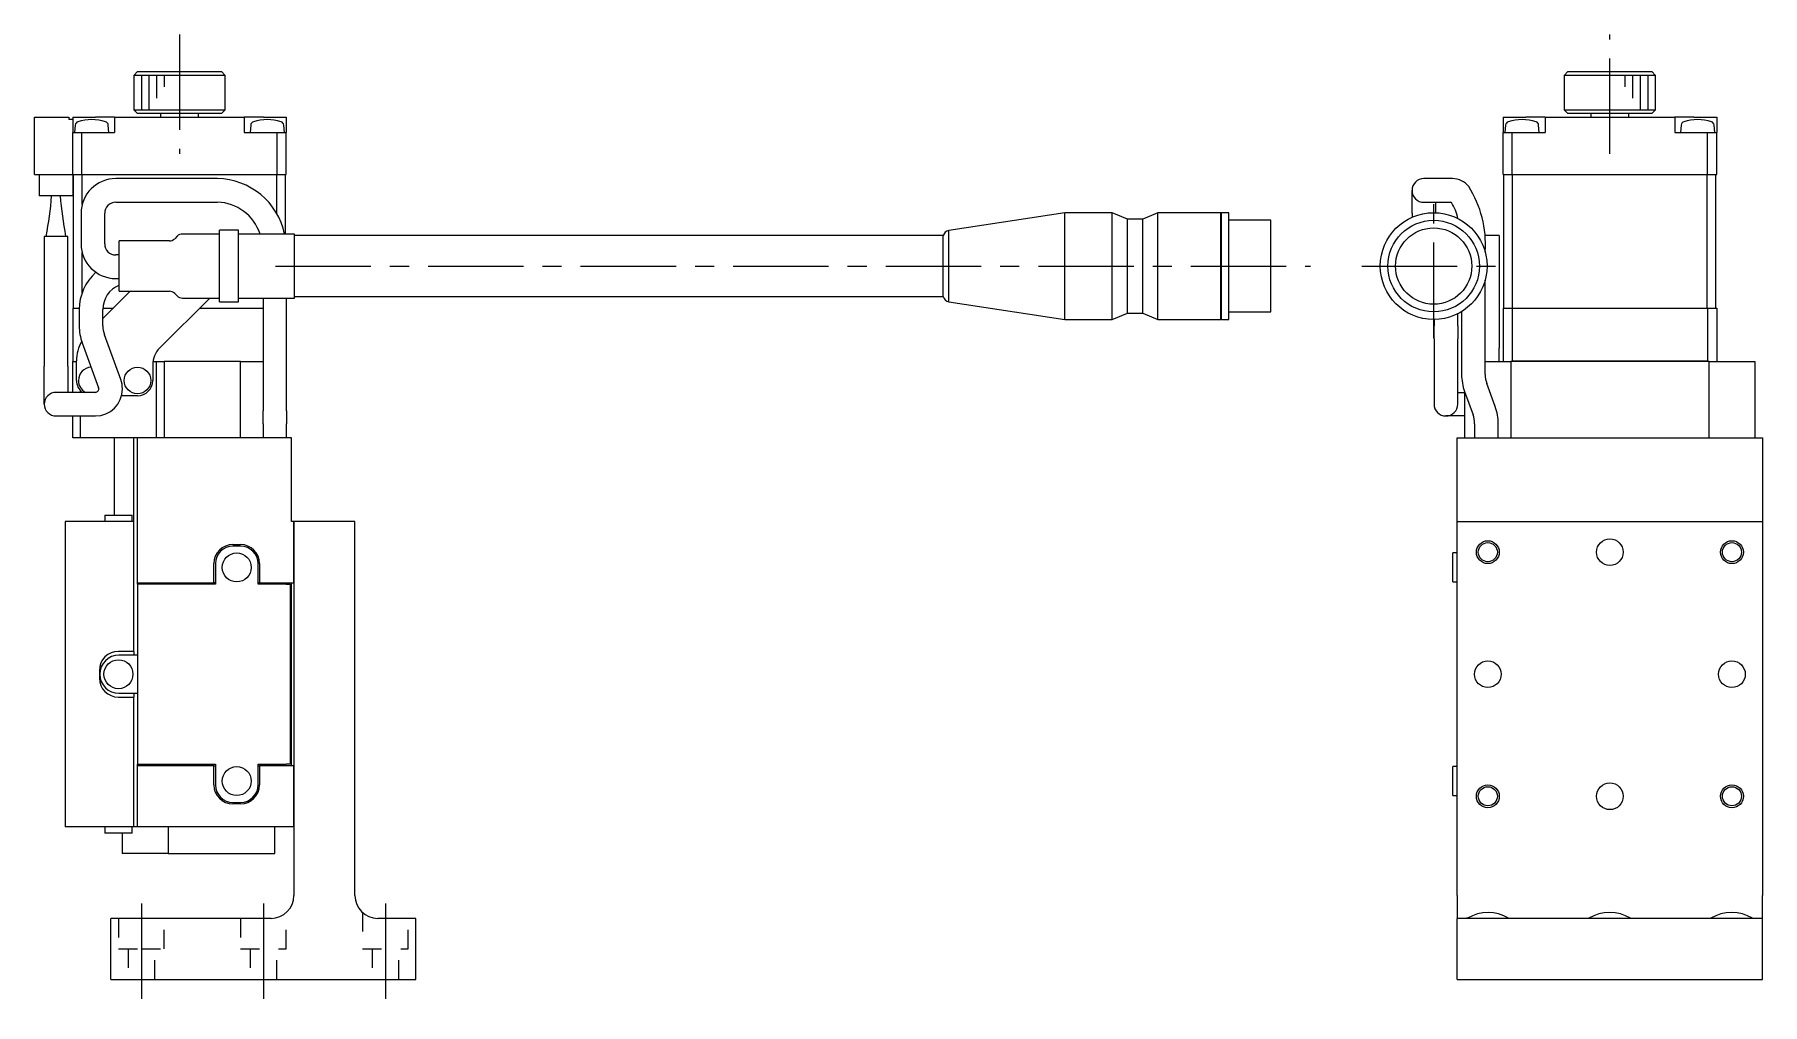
# Model space of a CAD drawing. Extents: x -79 to 407, y 14 to 495.
# Drawn here: x 171 to 397.5, y 194.3 to 321.4 of the extents above; entities that cross this region are included whole.
import ezdxf

# ---------------------------------------------------------------- set-up
doc = ezdxf.new("R2010")
doc.units = 0
doc.header["$LTSCALE"] = 10
doc.linetypes.add('CENTER', pattern=[2, 1.25, -0.25, 0.25, -0.25])
doc.linetypes.add('DOT', pattern=[0.5, 0.25, -0.25])
doc.layers.add('1', color=7, linetype='CONTINUOUS')

msp = doc.modelspace()

# ---------------------------------------------------------------- linework, layer by layer
at = {"layer": '1', "color": 4, "linetype": 'CENTER'}
for p, q in [((189.998182, 321.38784), (189.998182, 305.758471)), ((377.517582, 305.758471), (377.517582, 321.38784)), ((354.417582, 281.63819), (354.417582, 300.438188)), ((202.59001, 291.038189), (338.285332, 291.038189)), ((345.017583, 291.038189), (363.817581, 291.038189)), ((184.998182, 207.466138), (184.998182, 194.252903)), ((200.998182, 207.466138), (200.998182, 194.252903)), ((216.998182, 207.466138), (216.998182, 194.252903))]:
    msp.add_line(p, q, dxfattribs=at)
at = {"layer": '1', "color": 7, "linetype": 'CONTINUOUS'}
for p, q in [((184.498182, 316.538189), (183.998182, 316.038189)), ((195.998182, 316.038189), (183.998182, 316.038189)), ((183.998182, 316.038189), (183.998182, 311.538189)), ((184.498182, 316.538189), (195.498182, 316.538189)), ((195.998182, 316.038189), (195.498182, 316.538189)), ((195.998182, 311.538189), (195.998182, 316.038189)), ((372.017582, 316.538189), (371.517582, 316.038189)), ((383.517582, 316.038189), (371.517582, 316.038189)), ((371.517582, 316.038189), (371.517582, 311.538189)), ((372.017582, 316.538189), (383.017582, 316.538189)), ((383.517582, 316.038189), (383.017582, 316.538189)), ((383.517582, 311.538189), (383.517582, 316.038189)), ((170.998182, 303.038189), (170.998182, 310.538189)), ((170.998182, 310.538189), (175.498182, 310.538189)), ((175.498182, 310.538189), (175.498182, 310.238189)), ((175.998182, 310.538189), (175.998182, 308.538189)), ((175.998182, 310.538189), (178.998182, 310.538189)), ((181.498182, 310.538189), (178.998182, 310.538189)), ((181.498182, 310.538189), (181.498182, 308.538189)), ((181.498182, 310.538189), (198.498182, 310.538189)), ((183.998182, 311.538189), (195.998182, 311.538189)), ((183.998182, 311.538189), (184.498182, 311.038189)), ((195.498182, 311.038189), (184.498182, 311.038189)), ((187.498182, 311.038189), (187.498182, 310.538189)), ((192.498182, 310.538189), (192.498182, 311.038189)), ((195.498182, 311.038189), (195.998182, 311.538189)), ((198.498182, 310.538189), (198.498182, 308.538189)), ((200.998182, 310.538189), (198.498182, 310.538189)), ((200.998182, 310.538189), (203.998182, 310.538189)), ((203.998182, 310.538189), (203.998182, 308.538189)), ((363.517582, 310.538189), (363.517582, 308.538189)), ((363.517582, 310.538189), (366.517582, 310.538189)), ((369.017582, 310.538189), (366.517582, 310.538189)), ((369.017582, 310.538189), (369.017582, 308.538189)), ((369.017582, 310.538189), (386.017582, 310.538189)), ((371.517582, 311.538189), (383.517582, 311.538189)), ((371.517582, 311.538189), (372.017582, 311.038189)), ((383.017582, 311.038189), (372.017582, 311.038189)), ((375.017582, 311.038189), (375.017582, 310.538189)), ((380.017582, 310.538189), (380.017582, 311.038189)), ((383.017582, 311.038189), (383.517582, 311.538189)), ((386.017582, 310.538189), (386.017582, 308.538189)), ((388.517582, 310.538189), (386.017582, 310.538189)), ((388.517582, 310.538189), (391.517582, 310.538189)), ((391.517582, 310.538189), (391.517582, 308.538189)), ((175.998182, 310.238189), (175.498182, 310.238189)), ((175.998182, 303.038189), (175.998182, 308.538189)), ((175.998182, 308.538189), (177.198182, 308.538189)), ((176.334383, 309.523468), (176.248182, 308.538189)), ((177.198182, 303.038189), (177.198182, 308.538189)), ((177.198182, 308.538189), (181.498182, 308.538189)), ((180.748182, 308.538189), (180.661981, 309.523468)), ((198.498182, 308.538189), (202.798182, 308.538189)), ((199.334383, 309.523468), (199.248182, 308.538189)), ((202.798182, 303.038189), (202.798182, 308.538189)), ((202.798182, 308.538189), (203.998182, 308.538189)), ((203.748182, 308.538189), (203.661981, 309.523468)), ((203.998182, 303.038189), (203.998182, 308.538189)), ((363.517582, 303.038189), (363.517582, 308.538189)), ((363.517582, 308.538189), (364.717582, 308.538189)), ((363.853783, 309.523468), (363.767582, 308.538189)), ((364.717582, 303.038189), (364.717582, 308.538189)), ((364.717582, 308.538189), (369.017582, 308.538189)), ((368.267582, 308.538189), (368.181381, 309.523468)), ((386.017582, 308.538189), (390.317582, 308.538189)), ((386.853783, 309.523468), (386.767582, 308.538189)), ((390.317582, 303.038189), (390.317582, 308.538189)), ((390.317582, 308.538189), (391.517582, 308.538189)), ((391.267582, 308.538189), (391.181381, 309.523468)), ((391.517582, 303.038189), (391.517582, 308.538189)), ((170.998182, 303.038189), (175.998182, 303.038189)), ((171.598182, 303.038189), (171.598182, 300.238189)), ((175.998182, 303.038189), (177.198182, 303.038189)), ((175.998182, 303.038189), (175.998182, 300.238189)), ((176.098182, 285.538189), (176.098182, 303.038189)), ((177.198182, 303.038189), (202.798182, 303.038189)), ((177.239603, 299.095917), (177.239603, 303.038189)), ((183.233406, 302.504166), (181.644022, 302.504166)), ((185.969567, 302.504166), (183.233406, 302.504166)), ((194.980641, 302.504166), (185.969567, 302.504166)), ((202.75676, 297.862834), (202.75676, 303.038189)), ((202.798182, 303.038189), (203.998182, 303.038189)), ((203.898182, 295.238189), (203.898182, 303.038189)), ((353.609577, 302.504166), (353.127118, 302.504166)), ((356.88934, 302.504166), (353.609577, 302.504166)), ((363.517582, 303.038189), (364.717582, 303.038189)), ((363.617582, 285.538189), (363.617582, 303.038189)), ((364.717582, 303.038189), (390.317582, 303.038189)), ((364.759004, 285.538189), (364.759004, 303.038189)), ((390.276161, 285.538189), (390.276161, 303.038189)), ((390.317582, 303.038189), (391.517582, 303.038189)), ((391.417582, 285.538189), (391.417582, 303.038189)), ((175.998182, 300.238189), (171.598182, 300.238189)), ((181.644022, 299.404166), (183.233406, 299.404166)), ((183.233406, 299.404166), (185.969567, 299.404166)), ((185.969567, 299.404166), (194.980641, 299.404166)), ((351.577118, 297.954166), (351.577118, 300.954166)), ((353.127118, 299.404166), (353.609577, 299.404166)), ((353.609577, 299.404166), (356.701198, 299.404166)), ((354.677118, 299.404166), (354.677118, 298.033375)), ((356.637509, 299.464514), (356.73669, 299.36375)), ((177.094022, 297.954166), (177.094022, 293.954166)), ((180.194022, 293.954166), (180.194022, 297.954166)), ((306.083968, 298.038188), (290.849985, 295.722514)), ((306.083968, 284.03819), (306.083968, 298.038188)), ((312.276967, 298.038188), (306.083968, 298.038188)), ((312.276967, 284.03819), (312.276967, 298.038188)), ((314.276967, 297.188189), (312.276967, 298.038188)), ((314.276967, 284.888189), (314.276967, 297.188189)), ((316.276967, 297.188189), (314.276967, 297.188189)), ((318.276967, 298.038188), (316.276967, 297.188189)), ((316.276967, 284.888189), (316.276967, 297.188189)), ((318.276967, 284.03819), (318.276967, 298.038188)), ((326.533967, 298.038188), (318.276967, 298.038188)), ((326.533967, 284.03819), (326.533967, 298.038188)), ((326.583967, 297.988188), (326.533967, 298.038188)), ((326.583967, 284.03819), (326.583967, 298.038188)), ((327.583969, 298.038188), (326.583967, 298.038188)), ((327.583969, 284.03819), (327.583969, 298.038188)), ((333.08397, 297.038187), (327.583969, 297.038187)), ((333.08397, 285.038191), (333.08397, 297.038187)), ((351.577118, 297.954166), (351.577118, 297.435981)), ((175.373182, 294.938189), (172.273182, 294.938189)), ((172.273182, 294.938189), (172.273182, 277.938189)), ((175.373182, 277.938189), (175.373182, 294.938189)), ((189.691075, 294.945296), (189.376861, 294.631082)), ((195.248182, 295.238189), (190.398182, 295.238189)), ((195.248182, 286.338189), (195.248182, 295.738189)), ((197.748182, 295.738189), (195.248182, 295.738189)), ((197.748182, 286.338189), (197.748182, 295.738189)), ((205.083968, 295.238189), (197.748182, 295.238189)), ((205.083968, 286.838189), (205.083968, 295.238189)), ((290.126312, 295.038189), (205.083968, 295.038189)), ((290.126312, 287.038189), (290.126312, 295.038189)), ((290.849985, 286.353863), (290.849985, 295.722514)), ((363.017582, 295.038189), (361.086257, 295.038189)), ((363.017582, 295.038189), (363.017582, 288.209762)), ((177.239603, 287.552158), (177.239603, 292.812416)), ((182.083968, 292.504166), (181.644022, 292.504166)), ((182.083968, 287.738189), (182.083968, 294.338189)), ((188.669755, 294.338189), (182.083968, 294.338189)), ((361.175501, 292.86316), (361.175501, 292.954166)), ((179.95298, 284.149842), (183.541327, 287.738189)), ((181.644022, 289.404166), (182.083968, 289.404166)), ((182.083968, 287.738189), (188.669755, 287.738189)), ((361.175501, 276.835801), (361.175501, 289.213217)), ((363.017582, 288.209762), (363.017582, 280.260014)), ((175.998182, 285.538189), (175.998182, 278.638189)), ((175.998182, 285.538189), (176.856129, 285.538189)), ((179.958962, 285.538189), (181.341328, 285.538189)), ((193.955036, 286.838189), (187.376861, 280.260014)), ((189.376861, 287.445296), (189.691075, 287.131082)), ((190.398182, 286.838189), (195.248182, 286.838189)), ((192.655036, 285.538189), (200.948182, 285.538189)), ((195.248182, 286.338189), (197.748182, 286.338189)), ((197.748182, 286.838189), (205.083968, 286.838189)), ((200.948182, 286.838189), (200.948182, 276.835801)), ((204.048182, 276.835801), (204.048182, 286.838189)), ((205.083968, 287.038189), (290.126312, 287.038189)), ((290.849985, 286.353863), (306.083968, 284.03819)), ((363.517582, 285.538189), (363.517582, 278.538189)), ((363.517582, 285.538189), (364.717582, 285.538189)), ((364.717582, 285.538189), (390.317582, 285.538189)), ((364.717582, 285.538189), (364.717582, 278.638189)), ((390.317582, 285.538189), (390.317582, 278.638189)), ((390.317582, 285.538189), (391.517582, 285.538189)), ((391.517582, 285.538189), (391.517582, 278.538189)), ((176.85298, 285.335115), (176.85298, 283.21675)), ((179.95298, 283.21675), (179.95298, 285.335115)), ((306.083968, 284.03819), (312.276967, 284.03819)), ((312.276967, 284.03819), (314.276967, 284.888189)), ((314.276967, 284.888189), (316.276967, 284.888189)), ((316.276967, 284.888189), (318.276967, 284.03819)), ((318.276967, 284.03819), (326.533967, 284.03819)), ((326.533967, 284.03819), (326.583967, 284.08819)), ((326.583967, 284.03819), (327.583969, 284.03819)), ((327.583969, 285.038191), (333.08397, 285.038191)), ((354.467582, 284.038368), (354.467582, 283.21675)), ((354.467582, 281.506649), (354.467582, 283.21675)), ((357.567582, 283.21675), (357.567582, 284.78699)), ((357.567582, 283.21675), (357.567582, 281.506649)), ((358.075501, 285.069972), (358.075501, 276.835801)), ((177.247994, 280.976518), (179.389747, 275.092098)), ((182.302795, 276.15236), (180.161041, 282.03678)), ((354.467582, 281.506649), (354.467582, 275.622229)), ((357.567582, 275.622229), (357.567582, 281.506649)), ((175.998182, 278.638189), (176.098182, 278.538189)), ((176.498182, 276.038189), (176.498182, 278.623975)), ((363.017582, 278.538189), (363.017582, 280.260014)), ((364.617582, 278.538189), (364.717582, 278.638189)), ((364.717582, 278.638189), (390.317582, 278.638189)), ((390.317582, 278.638189), (390.417582, 278.538189)), ((172.273182, 272.938189), (172.273182, 277.938189)), ((175.373182, 277.938189), (175.373182, 274.488189)), ((175.998182, 274.488189), (175.998182, 278.538189)), ((175.998182, 278.538189), (176.498182, 278.538189)), ((186.498182, 278.138694), (186.498182, 276.038189)), ((186.5249, 278.538189), (186.998182, 278.538189)), ((186.998182, 268.538189), (186.998182, 278.538189)), ((186.998182, 278.538189), (187.998182, 278.538189)), ((187.998182, 278.538189), (187.998182, 268.538189)), ((197.998182, 278.538189), (187.998182, 278.538189)), ((197.998182, 268.538189), (197.998182, 278.538189)), ((197.998182, 278.538189), (200.948182, 278.538189)), ((200.948182, 276.835801), (200.948182, 275.125701)), ((204.048182, 275.125701), (204.048182, 276.835801)), ((361.175501, 278.538189), (364.517582, 278.538189)), ((364.517582, 278.538189), (364.517582, 268.538189)), ((390.517582, 278.538189), (364.517582, 278.538189)), ((390.517582, 268.538189), (390.517582, 278.538189)), ((390.517582, 278.538189), (396.517582, 278.538189)), ((396.517582, 278.538189), (396.517582, 268.538189)), ((178.823182, 274.488189), (173.823182, 274.488189)), ((176.998182, 274.715313), (176.998182, 274.488189)), ((178.966886, 274.488189), (178.823182, 274.488189)), ((200.948182, 275.125701), (200.948182, 272.084169)), ((204.048182, 272.084169), (204.048182, 275.125701)), ((354.467582, 275.622229), (354.467582, 272.938189)), ((357.567582, 272.938189), (357.567582, 275.622229)), ((357.567582, 274.488189), (358.517582, 274.488189)), ((358.470514, 274.595569), (359.577541, 271.554038)), ((358.517582, 268.538189), (358.517582, 274.466251)), ((362.490588, 272.6143), (361.383561, 275.655832)), ((184.498182, 274.038189), (182.400907, 274.038189)), ((200.948182, 270.374068), (200.948182, 272.084169)), ((204.048182, 272.084169), (204.048182, 270.374068)), ((173.823182, 271.388189), (178.823182, 271.388189)), ((175.998182, 268.538189), (175.998182, 271.388189)), ((176.998182, 271.388189), (176.998182, 268.538189)), ((178.823182, 271.388189), (178.966886, 271.388189)), ((200.948182, 270.374068), (200.948182, 268.538189)), ((204.048182, 268.538189), (204.048182, 270.374068)), ((358.517582, 271.388189), (356.017582, 271.388189)), ((359.785602, 270.374068), (359.785602, 268.538189)), ((362.885602, 268.538189), (362.885602, 270.374068)), ((176.998182, 268.538189), (175.998182, 268.538189)), ((184.498182, 268.538189), (176.998182, 268.538189)), ((181.498182, 258.388189), (181.498182, 268.538189)), ((183.998182, 257.538189), (183.998182, 268.538189)), ((204.698182, 268.538189), (184.498182, 268.538189)), ((184.498182, 249.538189), (184.498182, 268.538189)), ((204.698182, 257.538189), (204.698182, 268.538189)), ((357.517582, 268.538189), (397.517582, 268.538189)), ((357.517582, 257.538189), (357.517582, 268.538189)), ((397.517582, 268.538189), (397.517582, 257.538189)), ((180.198182, 258.388189), (181.998182, 258.388189)), ((180.198182, 258.388189), (183.798182, 258.388189)), ((180.198182, 258.388189), (180.198182, 257.538189)), ((181.998182, 258.388189), (183.798182, 258.388189)), ((183.798182, 257.538189), (183.798182, 258.388189)), ((174.998182, 257.538189), (174.998182, 217.538189)), ((183.998182, 257.538189), (174.998182, 257.538189)), ((183.998182, 240.538189), (183.998182, 257.538189)), ((204.998182, 257.538189), (204.698182, 257.538189)), ((204.998182, 257.538189), (204.998182, 255.038189)), ((212.998182, 257.538189), (204.998182, 257.538189)), ((204.998182, 255.038189), (204.998182, 257.538189)), ((212.998182, 208.538189), (212.998182, 257.538189)), ((357.517582, 257.538189), (397.517582, 257.538189)), ((357.517582, 208.538189), (357.517582, 257.538189)), ((397.517582, 257.538189), (397.517582, 208.538189)), ((196.998182, 254.538189), (197.998182, 254.538189)), ((197.998182, 254.338189), (196.998182, 254.338189)), ((204.998182, 255.038189), (204.998182, 252.038189)), ((204.998182, 252.038189), (204.998182, 255.038189)), ((194.498182, 249.538189), (194.498182, 252.038189)), ((194.698182, 252.038189), (194.698182, 249.338189)), ((200.298182, 249.338189), (200.298182, 252.038189)), ((200.498182, 252.038189), (200.498182, 249.538189)), ((204.998182, 252.038189), (204.998182, 249.538189)), ((204.998182, 249.538189), (204.998182, 252.038189)), ((356.917582, 249.638189), (356.917582, 253.438189)), ((357.517582, 253.438189), (356.917582, 253.438189)), ((184.498182, 249.538189), (194.498182, 249.538189)), ((184.498182, 249.338189), (184.498182, 249.538189)), ((184.498182, 249.338189), (184.498182, 225.738189)), ((194.698182, 249.338189), (184.498182, 249.338189)), ((194.698182, 249.538189), (194.498182, 249.538189)), ((200.498182, 249.538189), (200.298182, 249.538189)), ((203.998182, 249.338189), (200.298182, 249.338189)), ((200.498182, 249.538189), (204.998182, 249.538189)), ((203.998182, 249.338189), (204.498182, 249.338189)), ((204.498182, 249.338189), (204.498182, 225.738189)), ((204.698182, 225.538189), (204.698182, 249.538189)), ((204.998182, 249.538189), (204.998182, 225.538189)), ((356.917582, 249.638189), (357.517582, 249.638189)), ((183.998182, 240.538189), (181.998182, 240.538189)), ((183.998182, 240.538189), (183.998182, 240.038189)), ((179.498182, 238.038189), (179.498182, 237.038189)), ((184.498182, 240.038189), (182.048182, 240.038189)), ((181.998182, 234.538189), (183.998182, 234.538189)), ((182.048182, 235.038189), (184.498182, 235.038189)), ((183.998182, 235.038189), (183.998182, 234.538189)), ((183.998182, 217.538189), (183.998182, 234.538189)), ((184.498182, 225.738189), (194.698182, 225.738189)), ((184.498182, 225.538189), (184.498182, 225.738189)), ((194.498182, 225.538189), (184.498182, 225.538189)), ((184.498182, 217.538189), (184.498182, 225.538189)), ((194.498182, 223.038189), (194.498182, 225.538189)), ((194.498182, 225.538189), (194.698182, 225.538189)), ((194.698182, 225.738189), (194.698182, 223.038189)), ((200.298182, 223.038189), (200.298182, 225.738189)), ((200.298182, 225.738189), (203.998182, 225.738189)), ((200.298182, 225.538189), (200.498182, 225.538189)), ((200.498182, 225.538189), (200.498182, 223.038189)), ((204.998182, 225.538189), (200.498182, 225.538189)), ((204.498182, 225.738189), (203.998182, 225.738189)), ((204.998182, 225.538189), (204.998182, 223.038189)), ((204.998182, 223.038189), (204.998182, 225.538189)), ((356.917582, 221.638189), (356.917582, 225.438189)), ((357.517582, 225.438189), (356.917582, 225.438189)), ((204.998182, 223.038189), (204.998182, 220.038189)), ((204.998182, 220.038189), (204.998182, 223.038189)), ((196.998182, 220.738189), (197.998182, 220.738189)), ((197.998182, 220.538189), (196.998182, 220.538189)), ((204.998182, 220.038189), (204.998182, 217.538189)), ((204.998182, 217.538189), (204.998182, 220.038189)), ((356.917582, 221.638189), (357.517582, 221.638189)), ((183.998182, 217.538189), (174.998182, 217.538189)), ((180.198182, 217.538189), (180.198182, 216.688189)), ((183.798182, 216.688189), (183.798182, 217.538189)), ((184.498182, 217.538189), (183.998182, 217.538189)), ((204.998182, 217.538189), (184.498182, 217.538189)), ((188.508959, 217.538189), (188.508959, 214.038189)), ((202.498182, 214.038189), (202.498182, 217.538189)), ((204.998182, 217.538189), (204.998182, 208.538189)), ((183.798182, 216.688189), (180.198182, 216.688189)), ((182.498182, 216.688189), (182.498182, 214.038189)), ((188.508959, 214.038189), (182.498182, 214.038189)), ((188.508959, 214.038189), (202.498182, 214.038189)), ((357.517582, 208.538189), (357.517582, 205.538189)), ((397.517582, 205.538189), (397.517582, 208.538189)), ((180.998182, 197.538189), (180.998182, 205.538189)), ((201.998182, 205.538189), (180.998182, 205.538189)), ((220.998182, 205.538189), (215.998182, 205.538189)), ((220.998182, 197.538189), (220.998182, 205.538189)), ((397.517582, 205.538189), (357.517582, 205.538189)), ((357.517582, 197.538189), (357.517582, 205.538189)), ((358.740811, 205.541254), (358.689155, 205.538189)), ((358.846219, 205.560503), (358.740811, 205.541254)), ((364.346009, 205.538189), (364.241453, 205.549234)), ((374.752855, 205.542708), (374.689155, 205.538189)), ((380.346009, 205.538189), (380.219519, 205.553597)), ((390.752855, 205.542708), (390.689155, 205.538189)), ((396.346009, 205.538189), (396.219519, 205.553597)), ((397.517582, 197.538189), (397.517582, 205.538189)), ((180.998182, 197.538189), (220.998182, 197.538189)), ((357.517582, 197.538189), (397.517582, 197.538189))]:
    msp.add_line(p, q, dxfattribs=at)
at = {"layer": '1', "color": 9, "linetype": 'CONTINUOUS'}
for p, q in [((184.998182, 316.038189), (184.998182, 311.538189)), ((185.998182, 316.038189), (185.998182, 311.538189)), ((186.998182, 316.038189), (186.998182, 313.038189)), ((187.998182, 316.038189), (187.998182, 314.538189)), ((379.517582, 314.538189), (379.517582, 316.038189)), ((380.517582, 313.038189), (380.517582, 316.038189)), ((381.517582, 311.538189), (381.517582, 316.038189)), ((382.517582, 311.538189), (382.517582, 316.038189))]:
    msp.add_line(p, q, dxfattribs=at)
at = {"layer": '1', "color": 9, "linetype": 'DOT'}
for p, q in [((203.998182, 201.538189), (203.998182, 206.301753)), ((213.998182, 206.301979), (213.998182, 201.538189)), ((181.998182, 205.538189), (181.998182, 201.538189)), ((187.998182, 201.538189), (187.998182, 205.538189)), ((197.998182, 205.538189), (197.998182, 201.538189)), ((219.998182, 201.538189), (219.998182, 205.538189)), ((181.998182, 201.538189), (184.998182, 201.538189)), ((183.248182, 201.538189), (183.248182, 197.538189)), ((184.998182, 201.538189), (187.998182, 201.538189)), ((186.748182, 197.538189), (186.748182, 201.538189)), ((197.998182, 201.538189), (203.998182, 201.538189)), ((199.248182, 201.538189), (199.248182, 197.538189)), ((202.748182, 197.538189), (202.748182, 201.538189)), ((213.998182, 201.538189), (219.998182, 201.538189)), ((215.248182, 201.538189), (215.248182, 197.538189)), ((218.748182, 197.538189), (218.748182, 201.538189))]:
    msp.add_line(p, q, dxfattribs=at)
at = {"layer": '1', "color": 7, "linetype": 'CONTINUOUS'}
for centre, radius in [((354.417582, 291.038189), 6.999999), ((354.417582, 291.038189), 5.999998), ((354.417582, 291.038189), 5), ((184.498182, 276.038189), 1.75), ((361.517582, 253.538189), 1.25), ((377.517582, 253.538189), 1.75), ((393.517582, 253.538189), 1.25), ((197.498182, 251.538189), 1.9), ((181.998182, 237.538189), 1.9), ((361.517582, 237.538189), 1.75), ((393.517582, 237.538189), 1.75), ((197.498182, 223.538189), 1.9), ((361.517582, 221.538189), 1.25), ((377.517582, 221.538189), 1.75), ((393.517582, 221.538189), 1.25)]:
    msp.add_circle(centre, radius, dxfattribs=at)
at = {"layer": '1', "color": 9, "linetype": 'CONTINUOUS'}
for centre in [(361.517582, 253.538189), (393.517582, 253.538189), (361.517582, 221.538189), (393.517582, 221.538189)]:
    msp.add_circle(centre, 1.5, dxfattribs=at)
at = {"layer": '1', "color": 7, "linetype": 'CONTINUOUS'}
for centre, radius, start, end in [((176.83248, 309.479891), 0.5, 107.629155, 175), ((178.498182, 304.238189), 6, 72.370845, 107.629155), ((180.163884, 309.479891), 0.5, 5, 72.370845), ((199.83248, 309.479891), 0.5, 107.629155, 175), ((201.498182, 304.238189), 6, 72.370845, 107.629155), ((203.163884, 309.479891), 0.5, 5, 72.370845), ((364.35188, 309.479891), 0.5, 107.629155, 175), ((366.017582, 304.238189), 6, 72.370845, 107.629155), ((367.683284, 309.479891), 0.5, 5, 72.370845), ((387.35188, 309.479891), 0.5, 107.629155, 175), ((389.017582, 304.238189), 6, 72.370845, 107.629155), ((390.683284, 309.479891), 0.5, 5, 72.370845), ((181.644022, 297.954166), 4.55, 90, 180), ((194.813622, 293.334377), 9.17131, 11.983616, 88.956527), ((353.127118, 300.954166), 1.55, 90, 270), ((356.823806, 299.673696), 2.831228, 39.56517761, 88.67366165), ((347.041042, 293.894378), 14.165695, 356.19434113, 32.36324534), ((121.581307, 304.488492), 51.833583, 349.382631, 355.296522), ((223.449686, 304.143444), 49.24874, 184.548133, 190.772715), ((181.644022, 297.954166), 1.45, 90, 180), ((194.843889, 293.400414), 6.00531, 17.823093, 88.695159), ((352.106745, 296.225543), 5.593276, 10.79636921, 34.12967767), ((188.669755, 295.338189), 1, 270, 315), ((190.398182, 294.238189), 1, 90, 135), ((291.083969, 294.750272), 1.000002, 103.531698, 163.266744), ((181.644022, 293.954166), 4.55, 180, 270), ((181.644022, 293.954166), 1.45, 180, 270), ((183.40298, 285.335115), 6.55, 131.748538, 180), ((183.40298, 285.335115), 3.45, 112.475674, 180), ((188.669755, 286.738189), 1, 45, 90), ((190.398182, 287.838189), 1, 225, 270), ((291.083969, 287.326106), 1.000002, 196.733256, 256.468302), ((183.40298, 283.21675), 6.55, 180, 200), ((183.40298, 283.21675), 3.45, 180, 200), ((181.498182, 278.623975), 5, 149.316583, 180), ((189.498182, 278.138694), 3, 135, 180), ((178.498182, 276.038189), 1.75, 92.912161, 180), ((364.625501, 276.835801), 6.55, 180, 200), ((364.625501, 276.835801), 3.45, 180, 200), ((173.823182, 272.938189), 1.55, 90, 270), ((178.498182, 276.038189), 2, 180, 230.805033), ((178.498182, 276.038189), 1.75, 180, 242.33955), ((178.966886, 274.938189), 0.45, 270, 20), ((178.966886, 274.938189), 3.55, 270, 0), ((178.966886, 274.938189), 3.55, 0, 20), ((184.498182, 276.038189), 2, 270, 0), ((356.017582, 272.938189), 1.55, 180, 270), ((356.017582, 272.938189), 1.55, 270, 0), ((356.335602, 270.374068), 6.55, 0, 20), ((356.335602, 270.374068), 3.45, 0, 20), ((196.998182, 252.038189), 2.5, 90, 180), ((196.998182, 252.038189), 2.3, 90, 180), ((197.998182, 252.038189), 2.5, 0, 90), ((197.998182, 252.038189), 2.3, 0, 90), ((181.998182, 238.038189), 2.5, 90, 180), ((182.048182, 237.538189), 2.5, 90, 270), ((181.998182, 237.038189), 2.5, 180, 270), ((196.998182, 223.038189), 2.5, 180, 270), ((196.998182, 223.038189), 2.3, 180, 270), ((197.998182, 223.038189), 2.3, 270, 0), ((197.998182, 223.038189), 2.5, 270, 0), ((201.998182, 208.538189), 3, 270, 0), ((215.998182, 208.538189), 3, 180, 270), ((361.534446, 201.059409), 5.242749, 58.91337371, 120.84727978), ((377.495316, 200.965233), 5.336138, 59.30154732, 120.9267063), ((393.495316, 200.965233), 5.336138, 59.30154732, 120.9267063)]:
    msp.add_arc(centre, radius, start, end, dxfattribs=at)

doc.saveas('drawing.dxf')
